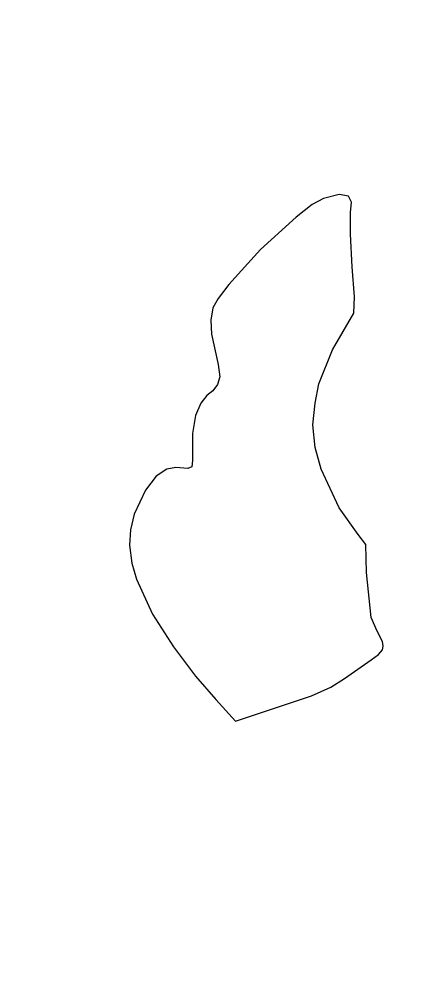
# Model space of a CAD drawing. Header units: centimetres. Extents: x -9.5 to 4.7, y -9.1 to 10.1.
# Drawn here: x 0.347 to 1.545, y 1.648 to 4.642 of the extents above; entities that cross this region are included whole.
import ezdxf

# ---------------------------------------------------------------- set-up
doc = ezdxf.new("R2010")
doc.units = ezdxf.units.CM
doc.header["$MEASUREMENT"] = 0
doc.layers.add('layer 1', color=7, linetype='Continuous')

msp = doc.modelspace()

# ---------------------------------------------------------------- linework, layer by layer
at = {"layer": 'layer 1', "color": 142}
for points, knots in [([(4.65826, -9.10151), (4.65826, -9.10151), (-1.74878, -9.10249), (-1.74878, -9.10249), (-1.74878, -9.10249), (-1.74878, -9.10249), (-1.74878, 10.11864), (-1.74878, 10.11864), (-1.74878, 10.11864), (-1.74878, 10.11864), (4.65826, 10.11864), (4.65826, 10.11864), (4.65826, 10.11864), (4.65826, 10.11864), (4.65826, -9.10151), (4.65826, -9.10151)], [0, 0, 0, 0, 0.2, 0.2, 0.2, 0.2, 0.4, 0.4, 0.4, 0.4, 0.6, 0.6, 0.6, 0.6, 1, 1, 1, 1]), ([(0.70512, 3.10096), (0.70512, 3.10096), (0.74036, 3.1758), (0.74036, 3.1758), (0.74036, 3.1758), (0.74036, 3.1758), (0.77346, 3.21932), (0.77346, 3.21932), (0.77346, 3.21932), (0.77346, 3.21932), (0.80656, 3.24118), (0.80656, 3.24118), (0.80656, 3.24118), (0.80656, 3.24118), (0.83468, 3.24591), (0.83468, 3.24591), (0.83468, 3.24591), (0.83468, 3.24591), (0.87241, 3.24354), (0.87241, 3.24354), (0.87241, 3.24354), (0.87241, 3.24354), (0.88416, 3.24827), (0.88416, 3.24827), (0.88416, 3.24827), (0.88416, 3.24827), (0.88665, 3.26777), (0.88665, 3.26777), (0.88665, 3.26777), (0.88665, 3.26777), (0.88665, 3.35225), (0.88665, 3.35225), (0.88665, 3.35225), (0.88665, 3.35225), (0.89591, 3.40779), (0.89591, 3.40779), (0.89591, 3.40779), (0.89591, 3.40779), (0.91264, 3.44639), (0.91264, 3.44639), (0.91264, 3.44639), (0.91264, 3.44639), (0.9315, 3.47061), (0.9315, 3.47061), (0.9315, 3.47061), (0.9315, 3.47061), (0.95037, 3.48519), (0.95037, 3.48519), (0.95037, 3.48519), (0.95037, 3.48519), (0.96461, 3.50449), (0.96461, 3.50449), (0.96461, 3.50449), (0.96461, 3.50449), (0.97137, 3.52871), (0.97137, 3.52871), (0.97137, 3.52871), (0.97137, 3.52871), (0.96674, 3.56731), (0.96674, 3.56731), (0.96674, 3.56731), (0.96674, 3.56731), (0.94574, 3.66145), (0.94574, 3.66145), (0.94574, 3.66145), (0.94574, 3.66145), (0.94325, 3.70497), (0.94325, 3.70497), (0.94325, 3.70497), (0.94325, 3.70497), (0.95037, 3.74357), (0.95037, 3.74357), (0.95037, 3.74357), (0.95037, 3.74357), (0.96674, 3.77272), (0.96674, 3.77272), (0.96674, 3.77272), (0.96674, 3.77272), (0.99984, 3.81604), (0.99984, 3.81604), (0.99984, 3.81604), (0.99984, 3.81604), (1.0988, 3.92495), (1.0988, 3.92495), (1.0988, 3.92495), (1.0988, 3.92495), (1.2095, 4.02637), (1.2095, 4.02637), (1.2095, 4.02637), (1.2095, 4.02637), (1.25897, 4.06497), (1.25897, 4.06497), (1.25897, 4.06497), (1.25897, 4.06497), (1.29457, 4.08427), (1.29457, 4.08427), (1.29457, 4.08427), (1.29457, 4.08427), (1.34404, 4.09648), (1.34404, 4.09648), (1.34404, 4.09648), (1.34404, 4.09648), (1.37216, 4.09156), (1.37216, 4.09156), (1.37216, 4.09156), (1.37216, 4.09156), (1.38177, 4.07226), (1.38177, 4.07226), (1.38177, 4.07226), (1.38177, 4.07226), (1.37928, 4.04075), (1.37928, 4.04075), (1.37928, 4.04075), (1.37928, 4.04075), (1.37928, 3.9732), (1.37928, 3.9732), (1.37928, 3.9732), (1.37928, 3.9732), (1.38391, 3.87178), (1.38391, 3.87178), (1.38391, 3.87178), (1.38391, 3.87178), (1.39103, 3.77744), (1.39103, 3.77744), (1.39103, 3.77744), (1.39103, 3.77744), (1.38889, 3.72683), (1.38889, 3.72683), (1.38889, 3.72683), (1.38889, 3.72683), (1.32269, 3.6132), (1.32269, 3.6132), (1.32269, 3.6132), (1.32269, 3.6132), (1.28033, 3.50685), (1.28033, 3.50685), (1.28033, 3.50685), (1.28033, 3.50685), (1.26858, 3.44639), (1.26858, 3.44639), (1.26858, 3.44639), (1.26858, 3.44639), (1.26146, 3.37884), (1.26146, 3.37884), (1.26146, 3.37884), (1.26146, 3.37884), (1.26858, 3.30873), (1.26858, 3.30873), (1.26858, 3.30873), (1.26858, 3.30873), (1.28745, 3.24118), (1.28745, 3.24118), (1.28745, 3.24118), (1.28745, 3.24118), (1.34404, 3.12026), (1.34404, 3.12026), (1.34404, 3.12026), (1.34404, 3.12026), (1.40278, 3.03814), (1.40278, 3.03814), (1.40278, 3.03814), (1.40278, 3.03814), (1.42662, 3.00682), (1.42662, 3.00682), (1.42662, 3.00682), (1.42662, 3.00682), (1.42876, 2.91978), (1.42876, 2.91978), (1.42876, 2.91978), (1.42876, 2.91978), (1.443, 2.77956), (1.443, 2.77956), (1.443, 2.77956), (1.443, 2.77956), (1.46186, 2.73623), (1.46186, 2.73623), (1.46186, 2.73623), (1.46186, 2.73623), (1.47824, 2.70472), (1.47824, 2.70472), (1.47824, 2.70472), (1.47824, 2.70472), (1.48073, 2.69035), (1.48073, 2.69035), (1.48073, 2.69035), (1.48073, 2.69035), (1.47824, 2.67814), (1.47824, 2.67814), (1.47824, 2.67814), (1.47824, 2.67814), (1.46649, 2.66376), (1.46649, 2.66376), (1.46649, 2.66376), (1.46649, 2.66376), (1.443, 2.64682), (1.443, 2.64682), (1.443, 2.64682), (1.443, 2.64682), (1.36042, 2.58873), (1.36042, 2.58873), (1.36042, 2.58873), (1.36042, 2.58873), (1.31806, 2.56214), (1.31806, 2.56214), (1.31806, 2.56214), (1.31806, 2.56214), (1.25684, 2.53555), (1.25684, 2.53555), (1.25684, 2.53555), (1.25684, 2.53555), (1.02084, 2.45599), (1.02084, 2.45599), (1.02084, 2.45599), (1.02084, 2.45599), (0.95962, 2.52354), (0.95962, 2.52354), (0.95962, 2.52354), (0.95962, 2.52354), (0.89591, 2.59601), (0.89591, 2.59601), (0.89591, 2.59601), (0.89591, 2.59601), (0.82757, 2.68779), (0.82757, 2.68779), (0.82757, 2.68779), (0.82757, 2.68779), (0.76172, 2.78941), (0.76172, 2.78941), (0.76172, 2.78941), (0.76172, 2.78941), (0.71224, 2.89811), (0.71224, 2.89811), (0.71224, 2.89811), (0.71224, 2.89811), (0.698, 2.94873), (0.698, 2.94873), (0.698, 2.94873), (0.698, 2.94873), (0.69088, 3.00426), (0.69088, 3.00426), (0.69088, 3.00426), (0.69088, 3.00426), (0.69337, 3.05271), (0.69337, 3.05271), (0.69337, 3.05271), (0.69337, 3.05271), (0.70512, 3.10096), (0.70512, 3.10096)], [0, 0, 0, 0, 0.015873, 0.015873, 0.015873, 0.015873, 0.031746, 0.031746, 0.031746, 0.031746, 0.047619, 0.047619, 0.047619, 0.047619, 0.0634921, 0.0634921, 0.0634921, 0.0634921, 0.0793651, 0.0793651, 0.0793651, 0.0793651, 0.0952381, 0.0952381, 0.0952381, 0.0952381, 0.1111111, 0.1111111, 0.1111111, 0.1111111, 0.1269841, 0.1269841, 0.1269841, 0.1269841, 0.1428571, 0.1428571, 0.1428571, 0.1428571, 0.1587302, 0.1587302, 0.1587302, 0.1587302, 0.1746032, 0.1746032, 0.1746032, 0.1746032, 0.1904762, 0.1904762, 0.1904762, 0.1904762, 0.2063492, 0.2063492, 0.2063492, 0.2063492, 0.2222222, 0.2222222, 0.2222222, 0.2222222, 0.2380952, 0.2380952, 0.2380952, 0.2380952, 0.2539683, 0.2539683, 0.2539683, 0.2539683, 0.2698413, 0.2698413, 0.2698413, 0.2698413, 0.2857143, 0.2857143, 0.2857143, 0.2857143, 0.3015873, 0.3015873, 0.3015873, 0.3015873, 0.3174603, 0.3174603, 0.3174603, 0.3174603, 0.3333333, 0.3333333, 0.3333333, 0.3333333, 0.3492063, 0.3492063, 0.3492063, 0.3492063, 0.3650794, 0.3650794, 0.3650794, 0.3650794, 0.3809524, 0.3809524, 0.3809524, 0.3809524, 0.3968254, 0.3968254, 0.3968254, 0.3968254, 0.4126984, 0.4126984, 0.4126984, 0.4126984, 0.4285714, 0.4285714, 0.4285714, 0.4285714, 0.4444444, 0.4444444, 0.4444444, 0.4444444, 0.4603175, 0.4603175, 0.4603175, 0.4603175, 0.4761905, 0.4761905, 0.4761905, 0.4761905, 0.4920635, 0.4920635, 0.4920635, 0.4920635, 0.5079365, 0.5079365, 0.5079365, 0.5079365, 0.5238095, 0.5238095, 0.5238095, 0.5238095, 0.5396825, 0.5396825, 0.5396825, 0.5396825, 0.5555556, 0.5555556, 0.5555556, 0.5555556, 0.5714286, 0.5714286, 0.5714286, 0.5714286, 0.5873016, 0.5873016, 0.5873016, 0.5873016, 0.6031746, 0.6031746, 0.6031746, 0.6031746, 0.6190476, 0.6190476, 0.6190476, 0.6190476, 0.6349206, 0.6349206, 0.6349206, 0.6349206, 0.6507937, 0.6507937, 0.6507937, 0.6507937, 0.6666667, 0.6666667, 0.6666667, 0.6666667, 0.6825397, 0.6825397, 0.6825397, 0.6825397, 0.6984127, 0.6984127, 0.6984127, 0.6984127, 0.7142857, 0.7142857, 0.7142857, 0.7142857, 0.7301587, 0.7301587, 0.7301587, 0.7301587, 0.7460317, 0.7460317, 0.7460317, 0.7460317, 0.7619048, 0.7619048, 0.7619048, 0.7619048, 0.7777778, 0.7777778, 0.7777778, 0.7777778, 0.7936508, 0.7936508, 0.7936508, 0.7936508, 0.8095238, 0.8095238, 0.8095238, 0.8095238, 0.8253968, 0.8253968, 0.8253968, 0.8253968, 0.8412698, 0.8412698, 0.8412698, 0.8412698, 0.8571429, 0.8571429, 0.8571429, 0.8571429, 0.8730159, 0.8730159, 0.8730159, 0.8730159, 0.8888889, 0.8888889, 0.8888889, 0.8888889, 0.9047619, 0.9047619, 0.9047619, 0.9047619, 0.9206349, 0.9206349, 0.9206349, 0.9206349, 0.9365079, 0.9365079, 0.9365079, 0.9365079, 0.952381, 0.952381, 0.952381, 0.952381, 0.968254, 0.968254, 0.968254, 0.968254, 1, 1, 1, 1])]:
    msp.add_open_spline(points, degree=3, knots=knots, dxfattribs=at)

doc.saveas('drawing.dxf')
